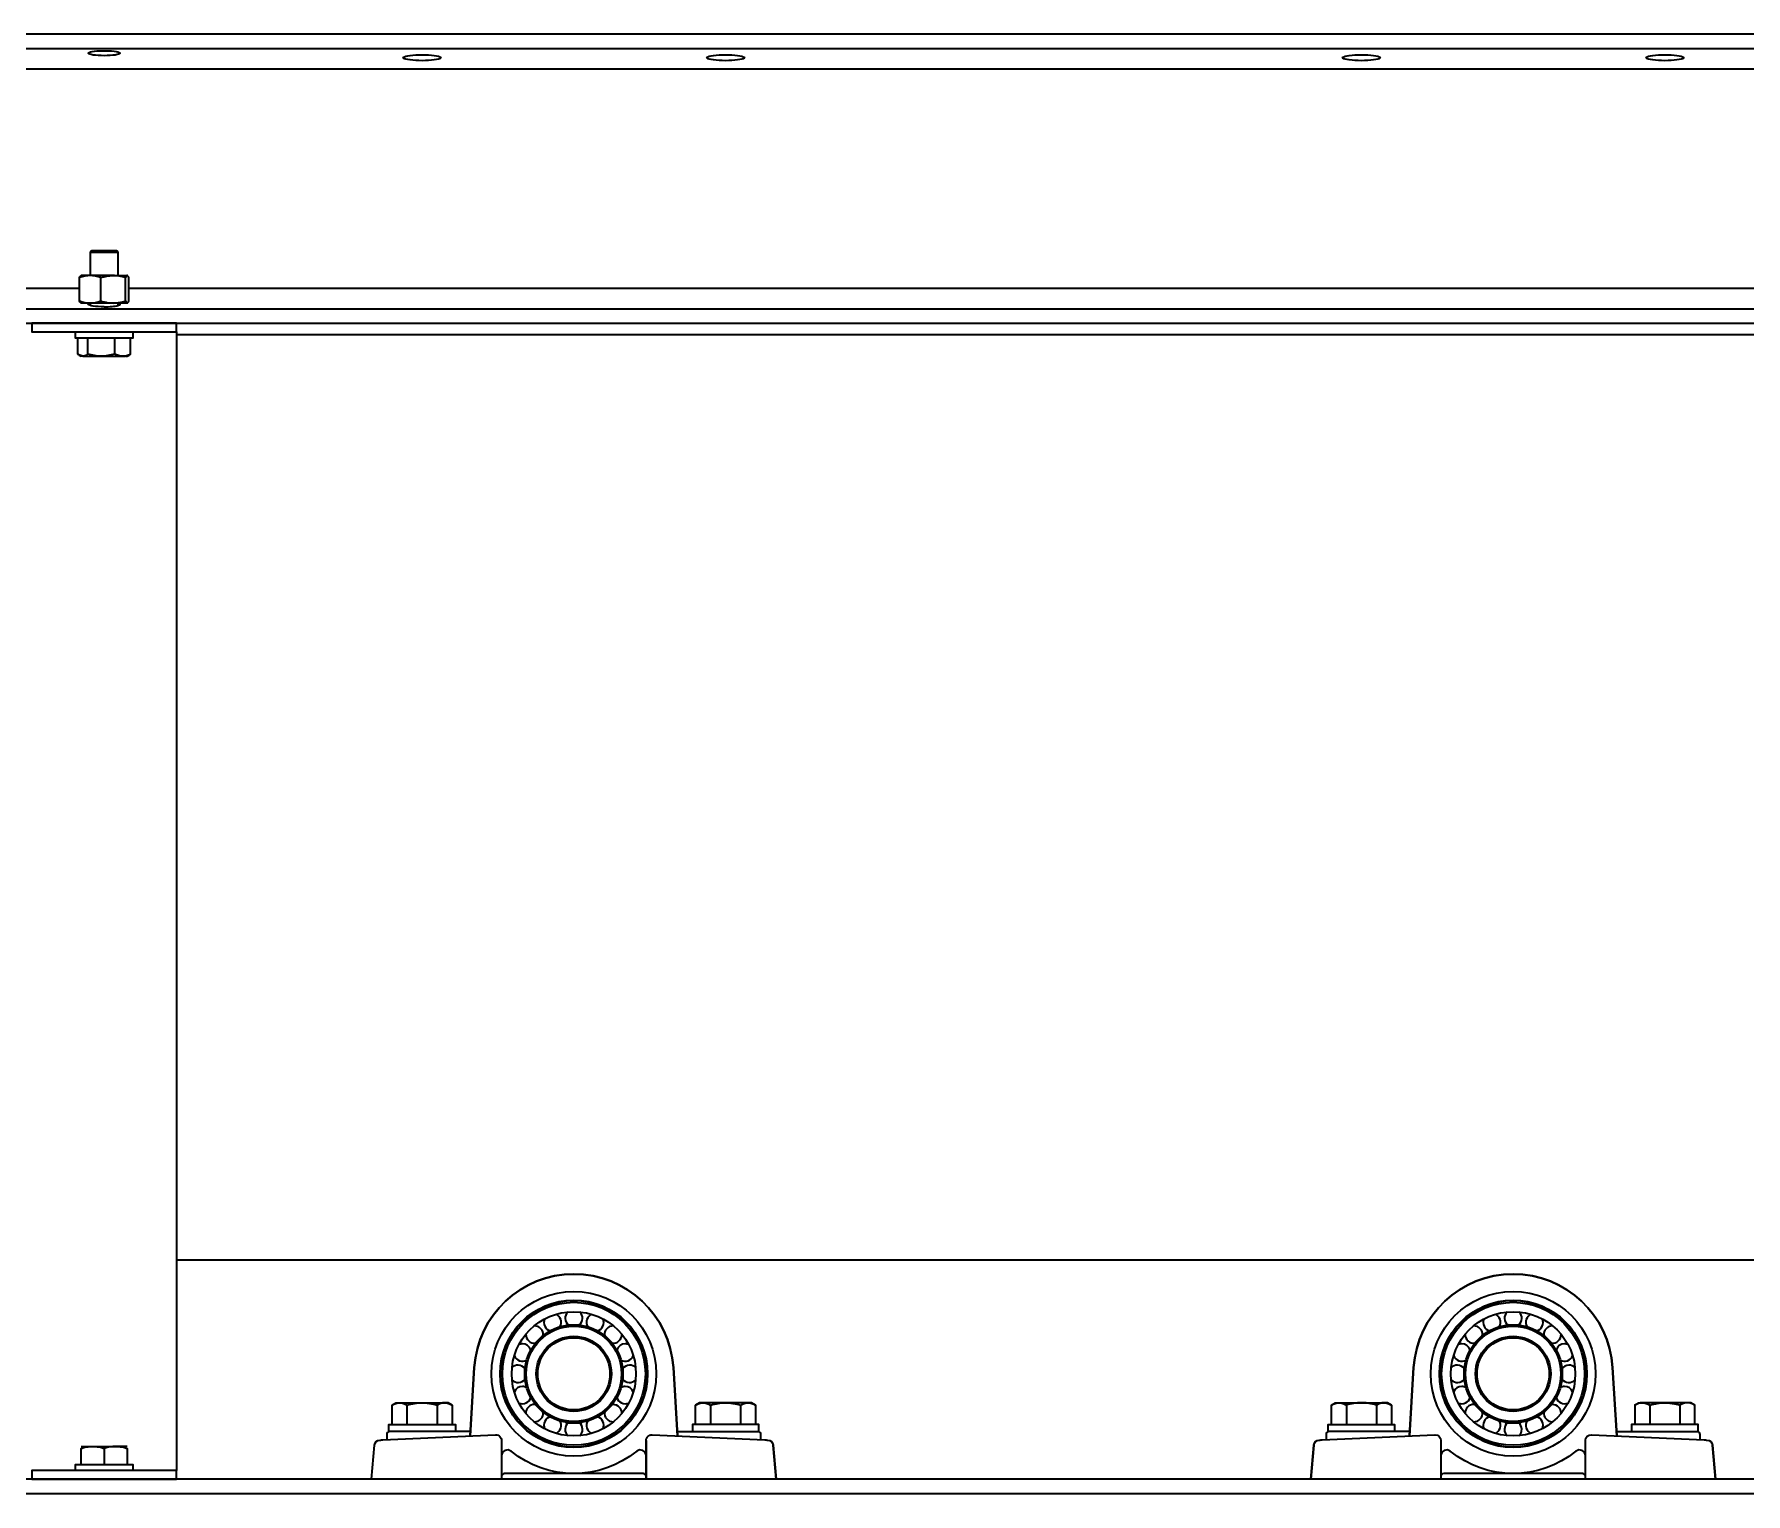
# Model space of a CAD drawing. Header units: millimetres. Extents: x -8400 to 8400, y -5940 to 5940.
# Drawn here: x -2721 to -2128, y 3936 to 4441 of the extents above; entities that cross this region are included whole.
import ezdxf

# ---------------------------------------------------------------- set-up
doc = ezdxf.new("R2010")
doc.units = ezdxf.units.MM
doc.layers.add('粗实线层', color=7, linetype='Continuous', lineweight=35)

msp = doc.modelspace()

# ---------------------------------------------------------------- linework, layer by layer
at = {"layer": '粗实线层', "linetype": 'Continuous', "lineweight": 35}
for points in [[(-1771.342, 4438.337), (-1771.342, 4440.77), (-5571.342, 4440.77), (-5571.342, 4438.337)], [(-1771.342, 4435.771), (-5571.342, 4435.771)], [(-5528.295, 4428.77), (-1814.389, 4428.77)], [(-2691.476, 4357.271), (-2691.476, 4365.284), (-2691.963, 4365.77), (-2692.077, 4365.77), (-2692.414, 4365.77), (-2692.956, 4365.77), (-2693.675, 4365.77), (-2694.534, 4365.77), (-2695.487, 4365.77), (-2696.484, 4365.77), (-2697.474, 4365.77), (-2698.405, 4365.77), (-2699.228, 4365.77), (-2699.901, 4365.77), (-2700.387, 4365.77), (-2700.637, 4365.77), (-2700.721, 4365.77), (-2701.208, 4365.284), (-2701.208, 4357.271)], [(-2691.476, 4365.284), (-2691.584, 4365.284), (-2691.904, 4365.284), (-2692.422, 4365.284), (-2693.115, 4365.284), (-2693.951, 4365.284), (-2694.894, 4365.284), (-2695.901, 4365.284), (-2696.927, 4365.284), (-2697.928, 4365.284), (-2698.858, 4365.284), (-2699.676, 4365.284), (-2700.346, 4365.284), (-2700.837, 4365.284), (-2701.114, 4365.284), (-2701.208, 4365.284)], [(-2704.895, 4352.771), (-3642.842, 4352.771)], [(-2689.011, 4348.485), (-2688.863, 4348.189), (-2688.714, 4347.963), (-2688.638, 4347.88), (-2688.563, 4347.82), (-2688.487, 4347.783), (-2688.41, 4347.771), (-2688.711, 4347.771), (-2689.244, 4347.771), (-2689.993, 4347.771), (-2690.935, 4347.771), (-2692.041, 4347.771), (-2693.278, 4347.771), (-2694.607, 4347.771), (-2695.99, 4347.771), (-2697.383, 4347.771), (-2698.745, 4347.771), (-2700.033, 4347.771), (-2701.21, 4347.771), (-2702.238, 4347.771), (-2703.087, 4347.771), (-2703.732, 4347.771), (-2704.152, 4347.771), (-2704.334, 4347.771), (-2704.274, 4347.771), (-2704.293, 4347.771), (-2704.312, 4347.773), (-2704.331, 4347.777), (-2704.35, 4347.783), (-2704.389, 4347.798), (-2704.427, 4347.82), (-2704.503, 4347.88), (-2704.578, 4347.963), (-2704.727, 4348.189), (-2704.875, 4348.485), (-2703.972, 4348.189), (-2703.061, 4347.963), (-2702.602, 4347.88), (-2702.141, 4347.82), (-2701.676, 4347.783), (-2701.21, 4347.771), (-2701.093, 4347.771), (-2700.976, 4347.773), (-2700.859, 4347.777), (-2700.742, 4347.783), (-2700.509, 4347.798), (-2700.277, 4347.82), (-2699.815, 4347.88), (-2699.356, 4347.963), (-2698.445, 4348.189), (-2697.544, 4348.485), (-2697.544, 4356.556), (-2697.021, 4356.712), (-2696.493, 4356.852), (-2696.36, 4356.885), (-2696.227, 4356.916), (-2696.094, 4356.947), (-2695.96, 4356.976), (-2695.694, 4357.03), (-2695.427, 4357.079), (-2694.892, 4357.161), (-2694.355, 4357.222), (-2693.817, 4357.258), (-2693.278, 4357.271), (-2694.607, 4357.271), (-2695.99, 4357.271), (-2697.383, 4357.271), (-2698.745, 4357.271), (-2700.033, 4357.271), (-2701.21, 4357.271), (-2701.326, 4357.27), (-2701.443, 4357.267), (-2701.56, 4357.263), (-2701.677, 4357.258), (-2701.91, 4357.242), (-2702.142, 4357.221), (-2702.604, 4357.16), (-2703.063, 4357.077), (-2703.974, 4356.852), (-2704.875, 4356.556)], [(-2704.875, 4348.485), (-2704.875, 4356.556), (-2704.727, 4356.852), (-2704.578, 4357.078), (-2704.502, 4357.161), (-2704.427, 4357.221), (-2704.411, 4357.231)], [(-2697.544, 4356.556), (-2698.447, 4356.852), (-2699.358, 4357.078), (-2699.817, 4357.161), (-2700.278, 4357.221), (-2700.742, 4357.258), (-2701.21, 4357.271), (-2702.285, 4357.271), (-2703.162, 4357.271), (-2703.81, 4357.271), (-2704.208, 4357.271), (-2704.342, 4357.271), (-2704.414, 4357.229)], [(-2697.544, 4348.485), (-2697.021, 4348.329), (-2696.493, 4348.189), (-2696.36, 4348.156), (-2696.227, 4348.125), (-2696.094, 4348.094), (-2695.96, 4348.066), (-2695.694, 4348.011), (-2695.427, 4347.962), (-2694.892, 4347.879), (-2694.355, 4347.82), (-2693.817, 4347.783), (-2693.278, 4347.771), (-2692.736, 4347.783), (-2692.192, 4347.82), (-2692.124, 4347.826), (-2692.056, 4347.833), (-2691.988, 4347.84), (-2691.92, 4347.847), (-2691.784, 4347.864), (-2691.649, 4347.881), (-2691.38, 4347.92), (-2691.112, 4347.965), (-2690.58, 4348.068), (-2690.053, 4348.191), (-2689.53, 4348.33), (-2689.011, 4348.485), (-2689.011, 4356.556), (-2689.53, 4356.71), (-2690.053, 4356.85), (-2690.58, 4356.972), (-2691.112, 4357.076), (-2691.38, 4357.12), (-2691.649, 4357.159), (-2691.784, 4357.177), (-2691.92, 4357.193), (-2691.988, 4357.201), (-2692.056, 4357.208), (-2692.124, 4357.214), (-2692.192, 4357.221), (-2692.736, 4357.258), (-2693.278, 4357.271), (-2692.041, 4357.271), (-2690.935, 4357.271), (-2689.993, 4357.271), (-2689.244, 4357.271), (-2688.711, 4357.271), (-2688.41, 4357.271), (-2688.429, 4357.27), (-2688.448, 4357.267), (-2688.467, 4357.263), (-2688.487, 4357.258), (-2688.525, 4357.242), (-2688.563, 4357.221), (-2688.639, 4357.16), (-2688.714, 4357.077), (-2688.863, 4356.852), (-2689.011, 4356.556)], [(-2688.41, 4347.771), (-2688.391, 4347.771), (-2688.372, 4347.773), (-2688.352, 4347.777), (-2688.333, 4347.783), (-2688.295, 4347.798), (-2688.257, 4347.82), (-2688.181, 4347.88), (-2688.106, 4347.963), (-2687.957, 4348.189), (-2687.809, 4348.485), (-2687.809, 4356.556), (-2687.957, 4356.852), (-2688.106, 4357.078), (-2688.182, 4357.161), (-2688.257, 4357.221), (-2688.333, 4357.258), (-2688.41, 4357.271)], [(-1814.389, 4352.771), (-2687.854, 4352.771)], [(-2696.342, 4346.475), (-2697.385, 4346.491), (-2698.39, 4346.537), (-2699.321, 4346.613), (-2700.144, 4346.714), (-2700.829, 4346.838), (-2701.351, 4346.981), (-2701.691, 4347.136), (-2701.837, 4347.298), (-2701.783, 4347.462), (-2701.532, 4347.621), (-2701.092, 4347.771)], [(-2701.208, 4347.771), (-2701.208, 4346.935)], [(-2691.476, 4346.935), (-2691.476, 4347.771)], [(-5571.342, 4345.771), (-1771.342, 4345.771)], [(-5571.342, 4343.204), (-5571.342, 4340.771), (-1771.342, 4340.771), (-1771.342, 4343.204)], [(-2706.342, 4337.77), (-2706.342, 4335.771), (-2706.15, 4335.771), (-2705.579, 4335.771), (-2704.931, 4335.771), (-2704.102, 4335.771), (-2703.112, 4335.771), (-2701.981, 4335.771), (-2700.731, 4335.771), (-2699.39, 4335.771), (-2697.986, 4335.771), (-2696.546, 4335.771), (-2695.103, 4335.771), (-2693.685, 4335.771), (-2692.323, 4335.771), (-2691.045, 4335.771), (-2689.878, 4335.771), (-2688.846, 4335.771), (-2687.97, 4335.771), (-2687.269, 4335.771), (-2686.758, 4335.771), (-2686.446, 4335.771), (-2686.342, 4335.771), (-2686.342, 4337.77)], [(-2703.732, 4329.37), (-2703.956, 4329.383), (-2704.179, 4329.419), (-2704.401, 4329.479), (-2704.623, 4329.562), (-2704.734, 4329.611), (-2704.844, 4329.665), (-2704.899, 4329.694), (-2704.955, 4329.725), (-2705.01, 4329.756), (-2705.065, 4329.789), (-2705.284, 4329.929), (-2705.501, 4330.085), (-2705.501, 4335.771)], [(-2692.803, 4335.771), (-2692.803, 4330.085), (-2693.931, 4329.789), (-2695.07, 4329.563), (-2695.643, 4329.48), (-2696.22, 4329.42), (-2696.8, 4329.383), (-2697.383, 4329.37), (-2697.529, 4329.371), (-2697.675, 4329.374), (-2697.821, 4329.378), (-2697.967, 4329.383), (-2698.258, 4329.399), (-2698.548, 4329.42), (-2699.126, 4329.481), (-2699.699, 4329.563), (-2700.836, 4329.789), (-2701.963, 4330.085), (-2701.963, 4335.771)], [(-2687.183, 4330.085), (-2687.398, 4329.931), (-2687.615, 4329.791), (-2687.834, 4329.669), (-2688.054, 4329.565), (-2688.165, 4329.52), (-2688.277, 4329.481), (-2688.333, 4329.463), (-2688.389, 4329.448), (-2688.417, 4329.44), (-2688.445, 4329.433), (-2688.474, 4329.426), (-2688.502, 4329.42), (-2688.727, 4329.383), (-2688.952, 4329.37), (-2688.532, 4329.37), (-2688.35, 4329.37), (-2688.41, 4329.37), (-2688.711, 4329.37), (-2689.244, 4329.37), (-2689.993, 4329.37), (-2689.635, 4329.383), (-2689.279, 4329.42), (-2688.926, 4329.48), (-2688.574, 4329.563), (-2687.875, 4329.789), (-2687.183, 4330.085), (-2687.183, 4335.771)], [(-1804.36, 4336.707), (-2671.351, 4336.707)], [(-2671.342, 4337.77), (-2671.342, 4337.668), (-2671.342, 4337.369), (-2671.342, 4336.892), (-2671.342, 4336.271), (-2671.342, 4335.547), (-2671.342, 4334.77), (-2671.342, 3946.77), (-2671.342, 3945.994), (-2671.342, 3945.271), (-2671.342, 3944.649), (-2671.342, 3944.173), (-2671.342, 3943.872), (-2671.342, 3943.771)], [(-2705.501, 4330.085), (-2704.809, 4329.789), (-2704.11, 4329.563), (-2703.758, 4329.48), (-2703.404, 4329.42), (-2703.049, 4329.383), (-2702.691, 4329.37)], [(-2705.003, 4329.752), (-2704.342, 4329.37)], [(-2701.963, 4330.085), (-2702.178, 4329.931), (-2702.395, 4329.791), (-2702.613, 4329.669), (-2702.834, 4329.565), (-2702.945, 4329.52), (-2703.057, 4329.481), (-2703.113, 4329.463), (-2703.169, 4329.448), (-2703.197, 4329.44), (-2703.225, 4329.433), (-2703.253, 4329.426), (-2703.282, 4329.42), (-2703.507, 4329.383), (-2703.732, 4329.37), (-2703.087, 4329.37), (-2702.238, 4329.37), (-2701.21, 4329.37), (-2700.033, 4329.37), (-2698.745, 4329.37), (-2697.383, 4329.37), (-2695.99, 4329.37), (-2694.607, 4329.37), (-2693.278, 4329.37), (-2692.041, 4329.37), (-2690.935, 4329.37), (-2689.993, 4329.37), (-2690.083, 4329.371), (-2690.172, 4329.374), (-2690.262, 4329.378), (-2690.352, 4329.383), (-2690.53, 4329.399), (-2690.708, 4329.42), (-2691.062, 4329.481), (-2691.415, 4329.563), (-2692.112, 4329.789), (-2692.803, 4330.085)], [(-2688.342, 4329.37), (-2687.681, 4329.752)], [(-2671.351, 4016.707), (-1801.358, 4016.707)], [(-2596.734, 3966.466), (-2595.342, 3967.27), (-2595.205, 3967.27), (-2594.799, 3967.27), (-2594.136, 3967.27), (-2593.236, 3967.27), (-2592.127, 3967.27), (-2590.842, 3967.27), (-2589.42, 3967.27), (-2587.905, 3967.27), (-2586.342, 3967.27), (-2584.779, 3967.27), (-2583.264, 3967.27), (-2581.842, 3967.27), (-2580.557, 3967.27), (-2579.448, 3967.27), (-2578.548, 3967.27), (-2578.465, 3967.269), (-2578.382, 3967.267), (-2578.341, 3967.265), (-2578.299, 3967.263), (-2578.258, 3967.259), (-2578.216, 3967.256), (-2578.051, 3967.239), (-2577.886, 3967.215), (-2577.559, 3967.146), (-2577.234, 3967.053), (-2576.588, 3966.799), (-2575.949, 3966.466), (-2575.949, 3959.771)], [(-2596.734, 3959.771), (-2596.734, 3966.466), (-2596.094, 3966.8), (-2595.449, 3967.054), (-2595.123, 3967.147), (-2594.796, 3967.215), (-2594.467, 3967.256), (-2594.136, 3967.27), (-2594.053, 3967.269), (-2593.971, 3967.267), (-2593.929, 3967.265), (-2593.888, 3967.263), (-2593.846, 3967.259), (-2593.805, 3967.256), (-2593.64, 3967.239), (-2593.475, 3967.215), (-2593.148, 3967.146), (-2592.822, 3967.053), (-2592.177, 3966.799), (-2591.538, 3966.466)], [(-2591.538, 3959.771), (-2591.538, 3966.466), (-2590.901, 3966.642), (-2590.258, 3966.8), (-2590.096, 3966.837), (-2589.934, 3966.872), (-2589.772, 3966.906), (-2589.61, 3966.939), (-2589.285, 3967), (-2588.96, 3967.055), (-2588.308, 3967.148), (-2587.655, 3967.215), (-2586.999, 3967.257), (-2586.342, 3967.27), (-2585.682, 3967.256), (-2585.02, 3967.215), (-2584.937, 3967.207), (-2584.854, 3967.2), (-2584.771, 3967.192), (-2584.689, 3967.184), (-2584.524, 3967.166), (-2584.359, 3967.146), (-2584.031, 3967.102), (-2583.705, 3967.052), (-2583.057, 3966.935), (-2582.415, 3966.797), (-2581.778, 3966.64), (-2581.146, 3966.466)], [(-2575.949, 3966.466), (-2577.342, 3967.27), (-2577.479, 3967.27), (-2577.885, 3967.27), (-2578.548, 3967.27), (-2578.879, 3967.256), (-2579.208, 3967.215), (-2579.535, 3967.147), (-2579.86, 3967.054), (-2580.506, 3966.8), (-2581.146, 3966.466), (-2581.146, 3959.771)], [(-2491.734, 3959.771), (-2491.734, 3966.466), (-2491.094, 3966.8), (-2490.448, 3967.054), (-2490.123, 3967.147), (-2489.796, 3967.215), (-2489.467, 3967.256), (-2489.136, 3967.27), (-2489.053, 3967.269), (-2488.971, 3967.267), (-2488.929, 3967.265), (-2488.888, 3967.263), (-2488.846, 3967.259), (-2488.805, 3967.256), (-2488.64, 3967.239), (-2488.475, 3967.215), (-2488.147, 3967.146), (-2487.822, 3967.053), (-2487.177, 3966.799), (-2486.538, 3966.466), (-2486.538, 3959.771)], [(-2470.95, 3966.466), (-2472.342, 3967.27), (-2472.478, 3967.27), (-2472.885, 3967.27), (-2473.548, 3967.27), (-2474.447, 3967.27), (-2475.557, 3967.27), (-2476.842, 3967.27), (-2478.264, 3967.27), (-2479.779, 3967.27), (-2481.342, 3967.27), (-2482.905, 3967.27), (-2484.42, 3967.27), (-2485.842, 3967.27), (-2487.127, 3967.27), (-2488.236, 3967.27), (-2489.136, 3967.27), (-2489.799, 3967.27), (-2490.205, 3967.27), (-2490.342, 3967.27), (-2491.734, 3966.466)], [(-2486.538, 3966.466), (-2485.901, 3966.642), (-2485.258, 3966.8), (-2485.096, 3966.837), (-2484.934, 3966.872), (-2484.772, 3966.906), (-2484.61, 3966.939), (-2484.285, 3967), (-2483.96, 3967.055), (-2483.308, 3967.148), (-2482.655, 3967.215), (-2482, 3967.257), (-2481.342, 3967.27), (-2480.682, 3967.256), (-2480.02, 3967.215), (-2479.937, 3967.207), (-2479.854, 3967.2), (-2479.771, 3967.192), (-2479.689, 3967.184), (-2479.524, 3967.166), (-2479.359, 3967.146), (-2479.031, 3967.102), (-2478.705, 3967.052), (-2478.057, 3966.935), (-2477.415, 3966.797), (-2476.778, 3966.64), (-2476.146, 3966.466), (-2476.146, 3959.771)], [(-2476.146, 3966.466), (-2475.506, 3966.8), (-2474.86, 3967.054), (-2474.535, 3967.147), (-2474.208, 3967.215), (-2473.878, 3967.256), (-2473.548, 3967.27), (-2473.465, 3967.269), (-2473.382, 3967.267), (-2473.341, 3967.265), (-2473.299, 3967.263), (-2473.258, 3967.259), (-2473.216, 3967.256), (-2473.051, 3967.239), (-2472.887, 3967.215), (-2472.559, 3967.146), (-2472.234, 3967.053), (-2471.589, 3966.799), (-2470.95, 3966.466), (-2470.95, 3959.771)], [(-2271.734, 3966.466), (-2270.342, 3967.27), (-2270.205, 3967.27), (-2269.799, 3967.27), (-2269.136, 3967.27), (-2268.236, 3967.27), (-2267.127, 3967.27), (-2265.842, 3967.27), (-2264.42, 3967.27), (-2262.905, 3967.27), (-2261.342, 3967.27), (-2261.999, 3967.257), (-2262.655, 3967.215), (-2263.308, 3967.148), (-2263.96, 3967.055), (-2264.285, 3967), (-2264.61, 3966.939), (-2264.772, 3966.906), (-2264.934, 3966.872), (-2265.096, 3966.837), (-2265.258, 3966.8), (-2265.901, 3966.642), (-2266.538, 3966.466), (-2266.538, 3959.771)], [(-2271.734, 3959.771), (-2271.734, 3966.466), (-2271.094, 3966.8), (-2270.449, 3967.054), (-2270.123, 3967.147), (-2269.796, 3967.215), (-2269.467, 3967.256), (-2269.136, 3967.27), (-2269.053, 3967.269), (-2268.971, 3967.267), (-2268.929, 3967.265), (-2268.888, 3967.263), (-2268.846, 3967.259), (-2268.805, 3967.256), (-2268.64, 3967.239), (-2268.475, 3967.215), (-2268.147, 3967.146), (-2267.822, 3967.053), (-2267.177, 3966.799), (-2266.538, 3966.466)], [(-2256.146, 3966.466), (-2256.778, 3966.64), (-2257.415, 3966.797), (-2258.057, 3966.935), (-2258.705, 3967.052), (-2259.031, 3967.102), (-2259.359, 3967.146), (-2259.524, 3967.166), (-2259.689, 3967.184), (-2259.771, 3967.192), (-2259.854, 3967.2), (-2259.937, 3967.207), (-2260.02, 3967.215), (-2260.682, 3967.256), (-2261.342, 3967.27), (-2259.779, 3967.27), (-2258.264, 3967.27), (-2256.842, 3967.27), (-2255.557, 3967.27), (-2254.448, 3967.27), (-2253.548, 3967.27), (-2253.465, 3967.269), (-2253.382, 3967.267), (-2253.341, 3967.265), (-2253.299, 3967.263), (-2253.258, 3967.259), (-2253.216, 3967.256), (-2253.051, 3967.239), (-2252.887, 3967.215), (-2252.559, 3967.146), (-2252.234, 3967.053), (-2251.588, 3966.799), (-2250.95, 3966.466), (-2250.95, 3959.771)], [(-2250.95, 3966.466), (-2252.342, 3967.27), (-2252.479, 3967.27), (-2252.885, 3967.27), (-2253.548, 3967.27), (-2253.879, 3967.256), (-2254.208, 3967.215), (-2254.535, 3967.147), (-2254.86, 3967.054), (-2255.506, 3966.8), (-2256.146, 3966.466), (-2256.146, 3959.771)], [(-2166.734, 3966.466), (-2165.342, 3967.27), (-2165.205, 3967.27), (-2164.799, 3967.27), (-2164.136, 3967.27), (-2164.467, 3967.256), (-2164.796, 3967.215), (-2165.123, 3967.147), (-2165.448, 3967.054), (-2166.094, 3966.8), (-2166.734, 3966.466), (-2166.734, 3959.771)], [(-2145.95, 3959.771), (-2145.95, 3966.466), (-2146.588, 3966.799), (-2147.234, 3967.053), (-2147.559, 3967.146), (-2147.887, 3967.215), (-2148.051, 3967.239), (-2148.216, 3967.256), (-2148.258, 3967.259), (-2148.299, 3967.263), (-2148.34, 3967.265), (-2148.382, 3967.267), (-2148.465, 3967.269), (-2148.548, 3967.27), (-2149.447, 3967.27), (-2150.557, 3967.27), (-2151.842, 3967.27), (-2153.264, 3967.27), (-2154.779, 3967.27), (-2156.342, 3967.27), (-2157.905, 3967.27), (-2159.42, 3967.27), (-2160.842, 3967.27), (-2162.127, 3967.27), (-2163.236, 3967.27), (-2164.136, 3967.27), (-2164.053, 3967.269), (-2163.97, 3967.267), (-2163.929, 3967.265), (-2163.888, 3967.263), (-2163.846, 3967.259), (-2163.805, 3967.256), (-2163.64, 3967.239), (-2163.475, 3967.215), (-2163.147, 3967.146), (-2162.822, 3967.053), (-2162.177, 3966.799), (-2161.538, 3966.466), (-2161.538, 3959.771)], [(-2161.538, 3966.466), (-2160.901, 3966.642), (-2160.258, 3966.8), (-2160.096, 3966.837), (-2159.934, 3966.872), (-2159.772, 3966.906), (-2159.61, 3966.939), (-2159.285, 3967), (-2158.96, 3967.055), (-2158.308, 3967.148), (-2157.655, 3967.215), (-2156.999, 3967.257), (-2156.342, 3967.27), (-2155.682, 3967.256), (-2155.02, 3967.215), (-2154.937, 3967.207), (-2154.854, 3967.2), (-2154.771, 3967.192), (-2154.688, 3967.184), (-2154.524, 3967.166), (-2154.359, 3967.146), (-2154.031, 3967.102), (-2153.705, 3967.052), (-2153.057, 3966.935), (-2152.415, 3966.797), (-2151.778, 3966.64), (-2151.146, 3966.466)], [(-2145.95, 3966.466), (-2147.342, 3967.27), (-2147.479, 3967.27), (-2147.885, 3967.27), (-2148.548, 3967.27), (-2148.878, 3967.256), (-2149.208, 3967.215), (-2149.535, 3967.147), (-2149.86, 3967.054), (-2150.506, 3966.8), (-2151.146, 3966.466), (-2151.146, 3959.771)], [(-2569.661, 3957.27), (-2578.154, 3957.27), (-2579.352, 3957.27), (-2580.684, 3957.27), (-2582.126, 3957.27), (-2583.649, 3957.27), (-2585.224, 3957.27), (-2586.821, 3957.27), (-2588.409, 3957.27), (-2589.956, 3957.27), (-2591.434, 3957.27), (-2592.814, 3957.27), (-2594.068, 3957.27), (-2595.174, 3957.27), (-2596.109, 3957.27), (-2596.856, 3957.27), (-2597.4, 3957.27), (-2597.731, 3957.27), (-2597.842, 3957.27), (-2597.842, 3959.771), (-2597.735, 3959.771), (-2597.415, 3959.771), (-2596.89, 3959.771), (-2596.168, 3959.771), (-2595.263, 3959.771), (-2594.191, 3959.771), (-2592.974, 3959.771), (-2591.633, 3959.771), (-2590.193, 3959.771), (-2588.681, 3959.771), (-2587.127, 3959.771), (-2585.557, 3959.771), (-2584.002, 3959.771), (-2582.491, 3959.771), (-2581.051, 3959.771), (-2579.71, 3959.771), (-2578.492, 3959.771), (-2577.421, 3959.771), (-2576.516, 3959.771), (-2575.794, 3959.771), (-2575.268, 3959.771), (-2574.949, 3959.771), (-2574.842, 3959.771), (-2574.842, 3957.27)], [(-2569.661, 3957.27), (-2588.995, 3957.27)], [(-2536.842, 3960.537), (-2536.842, 3960.535)], [(-2536.681, 3960.509), (-2536.442, 3960.271), (-2536.337, 3960.271), (-2536.029, 3960.271), (-2535.545, 3960.271), (-2534.922, 3960.271), (-2534.212, 3960.271), (-2533.472, 3960.271), (-2532.762, 3960.271), (-2532.139, 3960.271), (-2531.655, 3960.271), (-2531.347, 3960.271), (-2531.242, 3960.271), (-2531.003, 3960.509)], [(-2530.842, 3960.535), (-2530.842, 3960.536), (-2530.842, 3960.537)], [(-2498.023, 3957.27), (-2489.53, 3957.27)], [(-2489.53, 3957.27), (-2488.332, 3957.27), (-2486.999, 3957.27), (-2485.557, 3957.27), (-2484.035, 3957.27), (-2482.459, 3957.27), (-2480.863, 3957.27), (-2479.275, 3957.27), (-2477.728, 3957.27), (-2476.25, 3957.27), (-2474.87, 3957.27), (-2473.615, 3957.27), (-2472.51, 3957.27), (-2471.574, 3957.27), (-2470.827, 3957.27), (-2470.283, 3957.27), (-2469.953, 3957.27), (-2469.842, 3957.27), (-2469.842, 3959.771), (-2469.949, 3959.771), (-2470.268, 3959.771), (-2470.794, 3959.771), (-2471.516, 3959.771), (-2472.421, 3959.771), (-2473.492, 3959.771), (-2474.71, 3959.771), (-2476.051, 3959.771), (-2477.491, 3959.771), (-2479.002, 3959.771), (-2480.557, 3959.771), (-2482.127, 3959.771), (-2483.682, 3959.771), (-2485.193, 3959.771), (-2486.633, 3959.771), (-2487.974, 3959.771), (-2489.191, 3959.771), (-2490.263, 3959.771), (-2491.168, 3959.771), (-2491.89, 3959.771), (-2492.415, 3959.771), (-2492.735, 3959.771), (-2492.842, 3959.771), (-2492.842, 3957.27)], [(-2274.902, 3954.413), (-2235.932, 3956.168)], [(-2244.661, 3957.27), (-2253.154, 3957.27), (-2254.352, 3957.27), (-2255.684, 3957.27), (-2257.126, 3957.27), (-2258.649, 3957.27), (-2260.224, 3957.27), (-2261.821, 3957.27), (-2263.409, 3957.27), (-2264.956, 3957.27), (-2266.434, 3957.27), (-2267.814, 3957.27), (-2269.069, 3957.27), (-2270.174, 3957.27), (-2271.109, 3957.27), (-2271.856, 3957.27), (-2272.4, 3957.27), (-2272.731, 3957.27), (-2272.842, 3957.27), (-2272.842, 3959.771), (-2272.735, 3959.771), (-2272.415, 3959.771), (-2271.89, 3959.771), (-2271.168, 3959.771), (-2270.262, 3959.771), (-2269.191, 3959.771), (-2267.974, 3959.771), (-2266.633, 3959.771), (-2265.193, 3959.771), (-2263.682, 3959.771), (-2262.127, 3959.771), (-2260.557, 3959.771), (-2259.002, 3959.771), (-2257.491, 3959.771), (-2256.051, 3959.771), (-2254.71, 3959.771), (-2253.492, 3959.771), (-2252.421, 3959.771), (-2251.516, 3959.771), (-2250.794, 3959.771), (-2250.268, 3959.771), (-2249.949, 3959.771), (-2249.842, 3959.771), (-2249.842, 3957.27)], [(-2244.661, 3957.27), (-2263.995, 3957.27)], [(-2211.842, 3960.537), (-2211.842, 3960.535)], [(-2211.681, 3960.509), (-2211.442, 3960.271), (-2211.337, 3960.271), (-2211.029, 3960.271), (-2210.545, 3960.271), (-2209.922, 3960.271), (-2209.212, 3960.271), (-2208.472, 3960.271), (-2207.762, 3960.271), (-2207.139, 3960.271), (-2206.655, 3960.271), (-2206.347, 3960.271), (-2206.242, 3960.271), (-2206.003, 3960.509)], [(-2205.842, 3960.535), (-2205.842, 3960.536), (-2205.842, 3960.537)], [(-2173.022, 3957.27), (-2164.53, 3957.27), (-2163.332, 3957.27), (-2162, 3957.27), (-2160.558, 3957.27), (-2159.035, 3957.27), (-2157.459, 3957.27), (-2155.863, 3957.27), (-2154.275, 3957.27), (-2152.728, 3957.27), (-2151.25, 3957.27), (-2149.87, 3957.27), (-2148.615, 3957.27), (-2147.51, 3957.27), (-2146.574, 3957.27), (-2145.828, 3957.27), (-2145.284, 3957.27), (-2144.953, 3957.27), (-2144.842, 3957.27), (-2144.842, 3959.771), (-2144.949, 3959.771), (-2145.268, 3959.771), (-2145.794, 3959.771), (-2146.516, 3959.771), (-2147.421, 3959.771), (-2148.493, 3959.771), (-2149.71, 3959.771), (-2151.051, 3959.771), (-2152.491, 3959.771), (-2154.002, 3959.771), (-2155.557, 3959.771), (-2157.127, 3959.771), (-2158.682, 3959.771), (-2160.193, 3959.771), (-2161.633, 3959.771), (-2162.974, 3959.771), (-2164.191, 3959.771), (-2165.263, 3959.771), (-2166.168, 3959.771), (-2166.89, 3959.771), (-2167.416, 3959.771), (-2167.735, 3959.771), (-2167.842, 3959.771), (-2167.842, 3957.27)], [(-2704.342, 3952.17), (-2704.22, 3952.17), (-2703.859, 3952.17), (-2703.27, 3952.17), (-2702.47, 3952.17), (-2701.484, 3952.17), (-2700.342, 3952.17), (-2699.078, 3952.17), (-2697.731, 3952.17), (-2696.342, 3952.17), (-2694.953, 3952.17), (-2693.606, 3952.17), (-2692.342, 3952.17), (-2692.215, 3952.17), (-2692.087, 3952.167), (-2691.959, 3952.164), (-2691.832, 3952.158), (-2691.578, 3952.143), (-2691.324, 3952.121), (-2690.82, 3952.061), (-2690.319, 3951.978), (-2689.325, 3951.752), (-2688.342, 3951.456), (-2688.342, 3945.771)], [(-2704.342, 3945.771), (-2704.342, 3951.456), (-2703.357, 3951.752), (-2702.362, 3951.978), (-2701.862, 3952.061), (-2701.358, 3952.121), (-2700.851, 3952.158), (-2700.342, 3952.17), (-2700.215, 3952.17), (-2700.087, 3952.167), (-2699.959, 3952.164), (-2699.832, 3952.158), (-2699.578, 3952.143), (-2699.324, 3952.121), (-2698.82, 3952.061), (-2698.319, 3951.978), (-2697.325, 3951.752), (-2696.342, 3951.456)], [(-2688.342, 3952.17), (-2688.463, 3952.17), (-2688.824, 3952.17), (-2689.414, 3952.17), (-2690.213, 3952.17), (-2691.2, 3952.17), (-2692.342, 3952.17), (-2692.852, 3952.158), (-2693.358, 3952.121), (-2693.862, 3952.061), (-2694.362, 3951.978), (-2695.357, 3951.752), (-2696.342, 3951.456), (-2696.342, 3945.771)], [(-2508.842, 3954.17), (-2508.842, 3940.771)], [(-2463.842, 3940.771), (-2464.872, 3952.545)], [(-2277.812, 3952.545), (-2278.842, 3940.771)], [(-2138.842, 3940.771), (-2139.872, 3952.545)], [(-2686.342, 3943.771), (-2686.342, 3945.771), (-2686.444, 3945.771), (-2686.747, 3945.771), (-2687.245, 3945.771), (-2687.929, 3945.771), (-2688.784, 3945.771), (-2689.793, 3945.771), (-2690.935, 3945.771), (-2692.188, 3945.771), (-2693.525, 3945.771), (-2694.919, 3945.771), (-2696.342, 3945.771), (-2697.765, 3945.771), (-2699.159, 3945.771), (-2700.496, 3945.771), (-2701.748, 3945.771), (-2702.891, 3945.771), (-2703.899, 3945.771), (-2704.755, 3945.771), (-2705.438, 3945.771), (-2705.937, 3945.771), (-2706.24, 3945.771), (-2706.342, 3945.771), (-2706.342, 3943.771)], [(-1771.342, 3938.337), (-1771.342, 3940.771), (-5571.342, 3940.771), (-5571.342, 3938.337)], [(-1771.342, 3935.77), (-5571.342, 3935.77)]]:
    msp.add_lwpolyline(points, dxfattribs=at)
for points in [[(-2696.342, 4433.343), (-2697.383, 4433.359), (-2698.386, 4433.405), (-2699.315, 4433.48), (-2700.137, 4433.581), (-2700.822, 4433.705), (-2701.345, 4433.847), (-2701.687, 4434.001), (-2701.836, 4434.164), (-2701.786, 4434.327), (-2701.54, 4434.486), (-2701.105, 4434.635), (-2700.498, 4434.768), (-2699.742, 4434.882), (-2698.862, 4434.97), (-2697.891, 4435.031), (-2696.865, 4435.062), (-2695.819, 4435.062), (-2694.792, 4435.031), (-2693.822, 4434.97), (-2692.942, 4434.882), (-2692.185, 4434.768), (-2691.579, 4434.635), (-2691.144, 4434.486), (-2690.898, 4434.327), (-2690.848, 4434.164), (-2690.997, 4434.001), (-2691.339, 4433.847), (-2691.862, 4433.705), (-2692.546, 4433.581), (-2693.368, 4433.48), (-2694.298, 4433.405), (-2695.301, 4433.359)], [(-2586.342, 4431.62), (-2587.471, 4431.636), (-2588.565, 4431.682), (-2589.592, 4431.757), (-2590.52, 4431.859), (-2591.321, 4431.984), (-2591.971, 4432.13), (-2592.45, 4432.291), (-2592.743, 4432.462), (-2592.842, 4432.639), (-2592.743, 4432.815), (-2592.45, 4432.986), (-2591.971, 4433.147), (-2591.321, 4433.293), (-2590.52, 4433.418), (-2589.592, 4433.52), (-2588.565, 4433.595), (-2587.471, 4433.641), (-2586.342, 4433.657), (-2585.213, 4433.641), (-2584.119, 4433.595), (-2583.092, 4433.52), (-2582.164, 4433.418), (-2581.362, 4433.293), (-2580.713, 4433.147), (-2580.234, 4432.986), (-2579.941, 4432.815), (-2579.842, 4432.639), (-2579.941, 4432.462), (-2580.234, 4432.291), (-2580.713, 4432.13), (-2581.362, 4431.984), (-2582.164, 4431.859), (-2583.092, 4431.757), (-2584.119, 4431.682), (-2585.213, 4431.636)], [(-2481.342, 4431.62), (-2482.471, 4431.636), (-2483.565, 4431.682), (-2484.592, 4431.757), (-2485.52, 4431.859), (-2486.321, 4431.984), (-2486.971, 4432.13), (-2487.45, 4432.291), (-2487.743, 4432.462), (-2487.842, 4432.639), (-2487.743, 4432.815), (-2487.45, 4432.986), (-2486.971, 4433.147), (-2486.321, 4433.293), (-2485.52, 4433.418), (-2484.592, 4433.52), (-2483.565, 4433.595), (-2482.471, 4433.641), (-2481.342, 4433.657), (-2480.213, 4433.641), (-2479.119, 4433.595), (-2478.092, 4433.52), (-2477.164, 4433.418), (-2476.363, 4433.293), (-2475.713, 4433.147), (-2475.234, 4432.986), (-2474.941, 4432.815), (-2474.842, 4432.639), (-2474.941, 4432.462), (-2475.234, 4432.291), (-2475.713, 4432.13), (-2476.363, 4431.984), (-2477.164, 4431.859), (-2478.092, 4431.757), (-2479.119, 4431.682), (-2480.213, 4431.636)], [(-2261.342, 4431.62), (-2262.471, 4431.636), (-2263.565, 4431.682), (-2264.592, 4431.757), (-2265.52, 4431.859), (-2266.321, 4431.984), (-2266.971, 4432.13), (-2267.45, 4432.291), (-2267.743, 4432.462), (-2267.842, 4432.639), (-2267.743, 4432.815), (-2267.45, 4432.986), (-2266.971, 4433.147), (-2266.321, 4433.293), (-2265.52, 4433.418), (-2264.592, 4433.52), (-2263.565, 4433.595), (-2262.471, 4433.641), (-2261.342, 4433.657), (-2260.213, 4433.641), (-2259.119, 4433.595), (-2258.092, 4433.52), (-2257.164, 4433.418), (-2256.362, 4433.293), (-2255.713, 4433.147), (-2255.234, 4432.986), (-2254.941, 4432.815), (-2254.842, 4432.639), (-2254.941, 4432.462), (-2255.234, 4432.291), (-2255.713, 4432.13), (-2256.362, 4431.984), (-2257.164, 4431.859), (-2258.092, 4431.757), (-2259.119, 4431.682), (-2260.213, 4431.636)], [(-2156.342, 4431.62), (-2157.471, 4431.636), (-2158.565, 4431.682), (-2159.592, 4431.757), (-2160.52, 4431.859), (-2161.321, 4431.984), (-2161.971, 4432.13), (-2162.45, 4432.291), (-2162.743, 4432.462), (-2162.842, 4432.639), (-2162.743, 4432.815), (-2162.45, 4432.986), (-2161.971, 4433.147), (-2161.321, 4433.293), (-2160.52, 4433.418), (-2159.592, 4433.52), (-2158.565, 4433.595), (-2157.471, 4433.641), (-2156.342, 4433.657), (-2155.213, 4433.641), (-2154.119, 4433.595), (-2153.092, 4433.52), (-2152.164, 4433.418), (-2151.363, 4433.293), (-2150.713, 4433.147), (-2150.234, 4432.986), (-2149.941, 4432.815), (-2149.842, 4432.639), (-2149.941, 4432.462), (-2150.234, 4432.291), (-2150.713, 4432.13), (-2151.363, 4431.984), (-2152.164, 4431.859), (-2153.092, 4431.757), (-2154.119, 4431.682), (-2155.213, 4431.636)], [(-2721.342, 4340.771), (-2721.342, 4337.77), (-2671.342, 4337.77), (-2671.342, 4340.771)], [(-2671.342, 3940.771), (-2671.342, 3943.771), (-2721.342, 3943.771), (-2721.342, 3940.771)]]:
    msp.add_lwpolyline(points, close=True, dxfattribs=at)
for points in [[(-2569.755, 3955.771), (-2568.275, 3979.426, -0.9393638), (-2499.409, 3979.426), (-2497.929, 3955.771)], [(-2497.929, 3955.771), (-2499.409, 3979.426, 0.9393638), (-2568.274, 3979.426), (-2569.755, 3955.771)], [(-2244.755, 3955.771), (-2243.275, 3979.426, -0.9393658), (-2174.409, 3979.426), (-2172.929, 3955.771)], [(-2172.929, 3955.771), (-2174.409, 3979.426, 0.9393658), (-2243.275, 3979.426), (-2244.755, 3955.771)], [(-2548.741, 3985.457, 0.3352514), (-2551.627, 3987.637, 0.1016788), (-2552.809, 3987.394)], [(-2514.875, 3987.394, 0.1016788), (-2516.057, 3987.637, 0.3352514), (-2518.943, 3985.457)], [(-2223.741, 3985.457, 0.3352779), (-2226.627, 3987.637, 0.1016523), (-2227.81, 3987.394)], [(-2189.874, 3987.394, 0.1016656), (-2191.057, 3987.637, 0.3352647), (-2193.943, 3985.457)], [(-2550.739, 3979.133, 0.2292004), (-2553.092, 3980.271, 0.2021644), (-2555.24, 3979.365)], [(-2512.444, 3979.365, 0.2021512), (-2514.592, 3980.271, 0.2292004), (-2516.944, 3979.133)], [(-2225.74, 3979.133, 0.2291871), (-2228.092, 3980.271, 0.2021559), (-2230.24, 3979.365)], [(-2187.444, 3979.365, 0.2021512), (-2189.592, 3980.271, 0.2291788), (-2191.944, 3979.133)], [(-2550.166, 3972.524, 0.127855), (-2551.627, 3972.904, 0.3067853), (-2554.412, 3971.017)], [(-2513.272, 3971.017, 0.3067853), (-2516.057, 3972.904, 0.127855), (-2517.518, 3972.524)], [(-2225.166, 3972.524, 0.1278815), (-2226.627, 3972.904, 0.3067588), (-2229.413, 3971.017)], [(-2188.271, 3971.017, 0.3067853), (-2191.057, 3972.904, 0.127855), (-2192.518, 3972.524)], [(-2547.107, 3966.638, 0.0288553), (-2547.454, 3966.659, 0.4142237), (-2550.454, 3963.659)], [(-2517.23, 3963.621, 0.4142074), (-2520.23, 3966.659, 0.0288553), (-2520.577, 3966.638)], [(-2222.107, 3966.638, 0.0288333), (-2222.454, 3966.659, 0.4142178), (-2225.454, 3963.659)], [(-2192.23, 3963.621, 0.4142074), (-2195.23, 3966.659, 0.0288333), (-2195.577, 3966.638)], [(-2603.842, 3940.771), (-2602.812, 3952.545, -0.3759908), (-2600.909, 3954.368), (-2600.774, 3954.374), (-2600.405, 3954.391), (-2599.902, 3954.413), (-2560.932, 3956.168, -0.0106027), (-2560.842, 3956.17, -0.4142215), (-2558.842, 3954.17), (-2558.842, 3940.771)], [(-2597.57, 3957.271, 0.4142105), (-2598.57, 3956.271), (-2598.57, 3954.474)], [(-2508.842, 3940.771), (-2508.842, 3954.17, -0.4276116), (-2506.752, 3956.168), (-2467.782, 3954.413), (-2467.278, 3954.391), (-2466.909, 3954.374), (-2466.774, 3954.368, -0.3759908), (-2464.872, 3952.545), (-2463.842, 3940.771)], [(-2469.114, 3954.474), (-2469.114, 3956.271, 0.4142324), (-2470.114, 3957.271)], [(-2278.842, 3940.771), (-2277.812, 3952.545, -0.3759908), (-2275.909, 3954.368), (-2275.774, 3954.374), (-2275.406, 3954.391), (-2274.902, 3954.413), (-2235.932, 3956.168, -0.0105954), (-2235.842, 3956.17, -0.4142105), (-2233.842, 3954.17), (-2233.842, 3940.771)], [(-2272.57, 3957.271, 0.4142502), (-2273.57, 3956.271), (-2273.57, 3954.474)], [(-2183.842, 3940.771), (-2183.842, 3954.17, -0.0105829), (-2183.84, 3954.26, -0.4141896), (-2181.752, 3956.168), (-2142.782, 3954.413), (-2142.278, 3954.391), (-2141.909, 3954.374), (-2141.775, 3954.368, -0.3760116), (-2139.872, 3952.545), (-2138.842, 3940.771)], [(-2144.114, 3954.474), (-2144.114, 3956.271, 0.4142324), (-2145.113, 3957.271)], [(-2508.842, 3948.929, 0.631298), (-2512.102, 3950.482, -0.3547133), (-2555.582, 3950.482, 0.6313275), (-2558.842, 3948.928)], [(-2508.842, 3948.929, 0.631298), (-2512.102, 3950.482, -0.3547133), (-2555.582, 3950.482, 0.6313275), (-2558.842, 3948.928)], [(-2183.842, 3948.929, 0.631298), (-2187.102, 3950.482, -0.3547124), (-2230.582, 3950.482, 0.6313354), (-2233.842, 3948.928)], [(-2183.842, 3948.929, 0.631298), (-2187.102, 3950.482, -0.3547124), (-2230.582, 3950.482, 0.6313354), (-2233.842, 3948.928)], [(-2508.842, 3941.77, 0.4142324), (-2509.842, 3942.77), (-2533.842, 3942.77), (-2557.842, 3942.77, 0.4142324), (-2558.842, 3941.77)], [(-2183.842, 3941.77, 0.4141927), (-2184.842, 3942.77), (-2208.842, 3942.77), (-2232.842, 3942.77, 0.4142146), (-2233.842, 3941.77)]]:
    msp.add_lwpolyline(points, format="xyb", dxfattribs=at)
for centre, radius in [((-2533.842, 3977.271), 28.5), ((-2208.842, 3977.271), 28.5), ((-2533.842, 3977.271), 25.5), ((-2533.842, 3977.271), 25.34), ((-2533.842, 3977.271), 24.739), ((-2533.842, 3977.271), 21.5), ((-2208.842, 3977.271), 25.5), ((-2208.842, 3977.271), 25.341), ((-2208.842, 3977.271), 24.739), ((-2208.842, 3977.271), 21.5), ((-2533.842, 3977.271), 17), ((-2533.842, 3977.271), 16.5), ((-2208.842, 3977.271), 17), ((-2208.842, 3977.271), 16.5), ((-2533.842, 3977.271), 13), ((-2533.842, 3977.271), 12.5), ((-2208.842, 3977.271), 13), ((-2208.842, 3977.271), 12.5)]:
    msp.add_circle(centre, radius, dxfattribs=at)
for centre, radius, start, end in [((-2541.209, 3995.055), 3, 330.86143, 68.218248), ((-2533.842, 3996.52), 3, 134.285973, 231.630458), ((-2533.842, 3996.52), 3, 308.36099, 45.698606), ((-2526.475, 3995.055), 3, 111.784737, 209.129894), ((-2216.209, 3995.055), 3, 330.86143, 68.22411), ((-2208.842, 3996.52), 3, 134.284143, 231.620652), ((-2208.842, 3996.52), 3, 308.362808, 45.698606), ((-2201.475, 3995.055), 3, 111.785503, 209.122375), ((-2547.448, 3989.436), 4.446, 90.079119, 90.56465), ((-2547.454, 3990.882), 3, 353.359694, 90.012486), ((-2541.209, 3995.055), 3, 156.785072, 254.154377), ((-2526.475, 3995.055), 3, 285.8631, 23.210358), ((-2520.23, 3990.882), 3, 90.000164, 186.647542), ((-2520.236, 3989.436), 4.446, 89.435354, 89.920878), ((-2222.447, 3989.386), 4.496, 90.081834, 90.561933), ((-2222.454, 3990.882), 3, 353.361129, 90.010969), ((-2216.209, 3995.055), 3, 156.78847, 254.158692), ((-2201.475, 3995.055), 3, 285.8631, 23.218101), ((-2195.23, 3990.882), 3, 89.998574, 186.621425), ((-2195.237, 3989.386), 4.496, 89.438063, 89.918168), ((-2547.454, 3990.882), 3, 179.284324, 276.639915), ((-2520.23, 3990.882), 3, 263.366861, 0.720131), ((-2222.454, 3990.882), 3, 179.287363, 276.638691), ((-2195.23, 3990.882), 3, 263.366861, 0.696523), ((-2551.627, 3984.637), 3, 201.785503, 299.142817), ((-2516.057, 3984.637), 3, 240.867534, 338.214525), ((-2226.627, 3984.638), 3, 201.787717, 299.132651), ((-2191.057, 3984.637), 3, 240.867534, 338.214525), ((-2553.092, 3977.271), 3, 224.283115, 321.613411), ((-2514.592, 3977.271), 3, 218.369822, 315.7215), ((-2228.092, 3977.271), 3, 224.284143, 321.643358), ((-2189.592, 3977.271), 3, 218.3694, 315.7215), ((-2551.627, 3969.904), 3, 246.788471, 344.137835), ((-2516.057, 3969.904), 3, 195.868575, 293.185851), ((-2226.627, 3969.904), 3, 246.78847, 344.093282), ((-2191.057, 3969.904), 3, 195.868575, 293.19998), ((-2548.209, 3963.659), 2.245, 180.002057, 180.963579), ((-2547.454, 3963.659), 3, 270.000164, 6.610092), ((-2541.209, 3959.486), 3, 105.867111, 203.226391), ((-2526.475, 3959.486), 3, 336.780438, 74.121243), ((-2520.23, 3963.659), 3, 173.369526, 270.010974), ((-2520.236, 3962.212), 4.446, 89.435349, 89.920885), ((-2220.957, 3963.665), 4.496, 180.08183, 180.561935), ((-2222.454, 3963.659), 3, 269.998574, 6.653614), ((-2216.209, 3959.486), 3, 105.869466, 203.248647), ((-2201.475, 3959.486), 3, 336.78044, 74.124822), ((-2195.23, 3963.659), 3, 173.368092, 270.010973), ((-2195.237, 3962.162), 4.496, 89.438065, 89.918168), ((-2541.209, 3959.486), 3, 291.779823, 29.119742), ((-2533.842, 3958.02), 3, 131.41335, 225.741744), ((-2533.842, 3958.02), 3, 314.280262, 48.611373), ((-2526.475, 3959.486), 3, 150.868213, 248.224111), ((-2216.209, 3959.486), 3, 291.781505, 29.119742), ((-2208.842, 3958.02), 3, 131.411524, 225.741744), ((-2208.842, 3958.02), 3, 314.281678, 48.593584), ((-2201.475, 3959.486), 3, 150.866453, 248.234265)]:
    msp.add_arc(centre, radius, start, end, dxfattribs=at)
msp.add_ellipse((-2696.319, 4347.334), major_axis=(5.502, 0.003), ratio=0.156806, start_param=4.7081365, end_param=6.7691687, dxfattribs=at)

doc.saveas('drawing.dxf')
